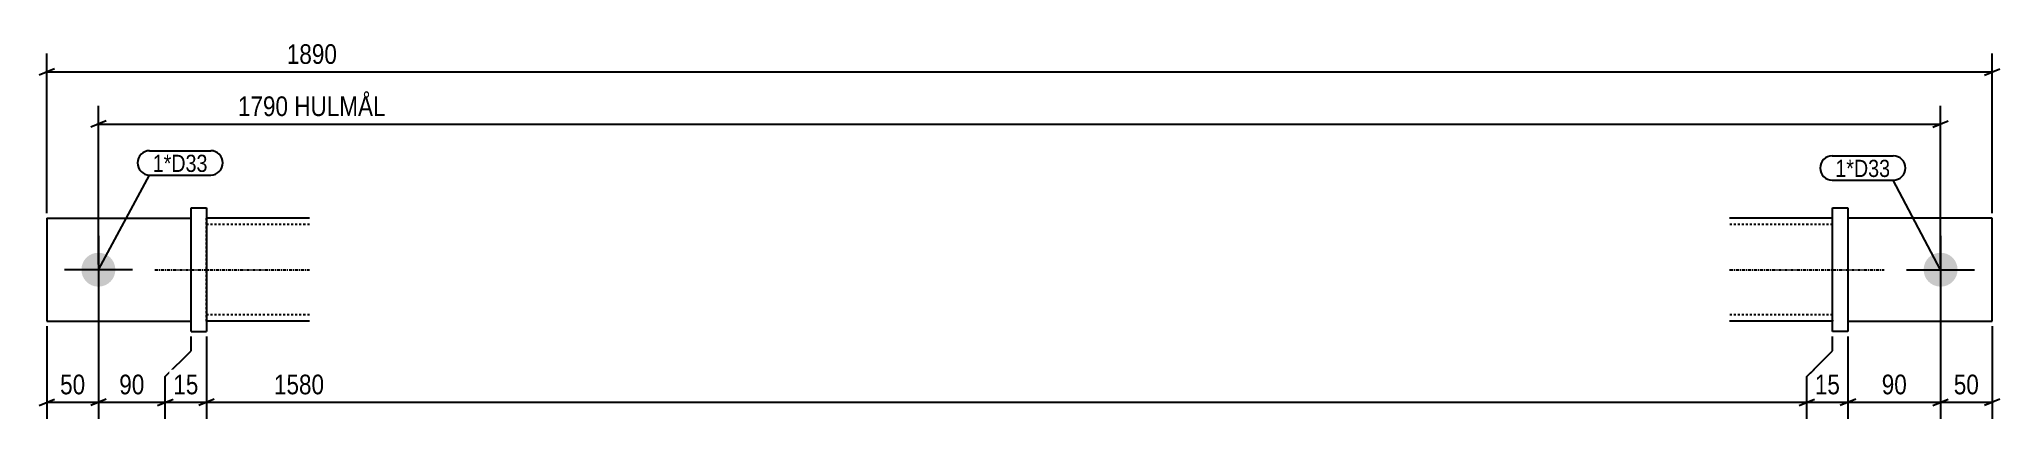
# Model space of a CAD drawing. Header units: millimetres. Extents: x 12 to 9499, y 0 to 381.
# Drawn here: x 12 to 1917, y 12 to 381 of the extents above.
import ezdxf

# ---------------------------------------------------------------- set-up
doc = ezdxf.new("R2010")
doc.units = ezdxf.units.MM
doc.linetypes.add('DXK_LINE_DOT2', pattern=[3.9198, 1.9599, -1.9599])
doc.linetypes.add('DXK_LINE_DOT3', pattern=[5.9187, 2.979, -0.9799, 0.9799, -0.9799])
for name, color, linetype in [('MÅLSÆTNING', 7, 'Continuous'), ('STÅL', 7, 'Continuous'), ('TEKST', 7, 'Continuous')]:
    doc.layers.add(name, color=color, linetype=linetype)
doc.styles.add('Arial Narrow', font='ARIALN.TTF', dxfattribs={"height": 0.2})

msp = doc.modelspace()

# ---------------------------------------------------------------- hatches: boundary and pattern name
at = {"layer": 'STÅL', "linetype": 'Continuous'}
for points in [[(69.5, 140.4, -1), (69.5, 173.4, -1)], [(1859.5, 173.4, -1), (1859.5, 140.4, -1)]]:
    msp.add_hatch(color=96, dxfattribs=at).paths.add_polyline_path(points)

# ---------------------------------------------------------------- linework, layer by layer
at = {"layer": 'MÅLSÆTNING', "color": 7, "linetype": 'Continuous'}
for p, q in [((19.5, 211.9), (19.5, 366.9)), ((1909.5, 211.9), (1909.5, 366.9)), ((27, 352.1), (12, 346.1)), ((19.5, 349.1), (1909.5, 349.1)), ((1902, 346.1), (1917, 352.1)), ((69.5, 161.9), (69.5, 316.2)), ((1859.5, 161.9), (1859.5, 316.2)), ((77, 301.4), (62, 295.4)), ((69.5, 298.4), (1859.5, 298.4)), ((1852, 295.4), (1867, 301.4)), ((69.5, 151.9), (69.5, 12)), ((69.5, 151.9), (69.5, 12)), ((1859.5, 151.9), (1859.5, 12)), ((1859.5, 151.9), (1859.5, 12)), ((19.5, 101.9), (19.5, 12)), ((1909.5, 101.9), (1909.5, 12)), ((134.5, 53), (159.5, 78)), ((134.5, 53), (159.5, 78)), ((159.5, 78), (159.5, 91.9)), ((159.5, 78), (159.5, 91.9)), ((174.5, 91.9), (174.5, 12)), ((174.5, 91.9), (174.5, 12)), ((1729.5, 53), (1754.5, 78)), ((1754.5, 78), (1754.5, 91.9)), ((1754.5, 78), (1754.5, 91.9)), ((1769.5, 91.9), (1769.5, 12)), ((1769.5, 91.9), (1769.5, 12)), ((134.5, 12), (134.5, 53)), ((134.5, 12), (134.5, 53)), ((1729.5, 12), (1729.5, 53)), ((12, 25), (27, 31)), ((19.5, 28), (69.5, 28)), ((77, 31), (62, 25)), ((69.5, 28), (134.5, 28)), ((127, 25), (142, 31)), ((134.5, 28), (174.5, 28)), ((182, 31), (167, 25)), ((182, 31), (167, 25)), ((1722, 25), (1737, 31)), ((1729.5, 28), (1769.5, 28)), ((1777, 31), (1762, 25)), ((1777, 31), (1762, 25)), ((1769.5, 28), (1859.5, 28)), ((1852, 25), (1867, 31)), ((1852, 25), (1867, 31)), ((1859.5, 28), (1909.5, 28)), ((1917, 31), (1902, 25))]:
    msp.add_line(p, q, dxfattribs=at)
at = {"layer": 'STÅL', "color": 2, "linetype": 'Continuous'}
for p, q in [((159.5, 96.9), (159.5, 216.9)), ((159.5, 216.9), (174.5, 216.9)), ((174.5, 216.9), (174.5, 96.9)), ((1754.5, 96.9), (1754.5, 216.9)), ((1754.5, 216.9), (1769.5, 216.9)), ((1769.5, 216.9), (1769.5, 96.9)), ((19.5, 206.9), (19.5, 106.9)), ((19.5, 206.9), (159.5, 206.9)), ((274.5, 206.9), (174.5, 206.9)), ((1754.5, 206.9), (1654.5, 206.9)), ((1909.5, 206.9), (1769.5, 206.9)), ((1909.5, 106.9), (1909.5, 206.9)), ((19.5, 106.9), (159.5, 106.9)), ((159.5, 96.9), (174.5, 96.9)), ((274.5, 106.9), (174.5, 106.9)), ((1754.5, 106.9), (1654.5, 106.9)), ((1769.5, 96.9), (1754.5, 96.9)), ((1769.5, 106.9), (1909.5, 106.9))]:
    msp.add_line(p, q, dxfattribs=at)
at = {"layer": 'STÅL', "color": 7, "linetype": 'DXK_LINE_DOT2'}
for p, q in [((159.5, 106.9), (159.5, 206.9)), ((174.5, 106.9), (174.5, 206.9)), ((274.5, 200.9), (174.5, 200.9)), ((1754.5, 200.9), (1654.5, 200.9)), ((1754.5, 107.8), (1754.5, 206.9)), ((1769.5, 206.9), (1769.5, 106.9)), ((274.5, 112.9), (174.5, 112.9)), ((1754.5, 112.9), (1654.5, 112.9)), ((1754.5, 107.8), (1754.5, 106.9))]:
    msp.add_line(p, q, dxfattribs=at)
at = {"layer": 'STÅL', "color": 96, "linetype": 'Continuous'}
for p, q in [((69.5, 189.9), (69.5, 123.9)), ((1859.5, 189.9), (1859.5, 123.9)), ((102.5, 156.9), (36.5, 156.9)), ((1826.5, 156.9), (1892.5, 156.9))]:
    msp.add_line(p, q, dxfattribs=at)
at = {"layer": 'STÅL', "color": 7, "linetype": 'DXK_LINE_DOT3'}
for p, q in [((124.5, 156.9), (274.5, 156.9)), ((1654.5, 156.9), (1804.5, 156.9))]:
    msp.add_line(p, q, dxfattribs=at)

# ---------------------------------------------------------------- wipeouts: each hides what was drawn before it
at = {"color": 0}
for points in [[(175.6, 251.9), (175.6, 269.4), (122.3, 269.4), (122.3, 251.9)], [(1810.5, 247), (1810.5, 264.5), (1757.2, 264.5), (1757.2, 247)]]:
    msp.add_wipeout(points, dxfattribs=at).dxf.layer = 'TEKST'

# ---------------------------------------------------------------- next in the draw order: wipeouts: each hides what was drawn before it
for points, layer in [([(1680.4, 352.9), (1680.4, 380.9), (248.6, 380.9), (248.6, 352.9)], 'MÅLSÆTNING'), ([(1727.9, 302.2), (1727.9, 330.2), (201.1, 330.2), (201.1, 302.2)], 'MÅLSÆTNING'), ([(118.2, 31.7), (118.2, 59.7), (85.8, 59.7), (85.8, 31.7)], 'MÅLSÆTNING'), ([(1765.7, 31.7), (1765.7, 59.7), (1733.3, 59.7), (1733.3, 31.7)], 'MÅLSÆTNING'), ([(1830.7, 31.7), (1830.7, 59.7), (1798.3, 59.7), (1798.3, 31.7)], 'MÅLSÆTNING'), ([(1900.7, 31.7), (1900.7, 59.7), (1868.3, 59.7), (1868.3, 31.7)], 'MÅLSÆTNING'), ([(175.6, 251.9), (175.6, 269.4), (122.3, 269.4), (122.3, 251.9)], 'TEKST'), ([(1810.5, 247), (1810.5, 264.5), (1757.2, 264.5), (1757.2, 247)], 'TEKST')]:
    msp.add_wipeout(points, dxfattribs=at).dxf.layer = layer

# ---------------------------------------------------------------- next in the draw order: linework, layer by layer
at = {"layer": 'MÅLSÆTNING', "color": 7, "linetype": 'Continuous'}
for p, q in [((1729.5, 53), (1754.5, 78)), ((1729.5, 12), (1729.5, 53)), ((77, 31), (62, 25)), ((127, 25), (142, 31)), ((174.5, 28), (1729.5, 28)), ((1722, 25), (1737, 31))]:
    msp.add_line(p, q, dxfattribs=at)
at = {"layer": 'TEKST', "color": 7, "linetype": 'Continuous'}
for p, q in [((119.3, 272.4), (178.6, 272.4)), ((1754.2, 267.5), (1813.5, 267.5)), ((69.5, 156.9), (119.3, 248.9)), ((119.3, 248.9), (178.6, 248.9)), ((1754.2, 244), (1813.5, 244)), ((1859.5, 156.9), (1813.5, 244))]:
    msp.add_line(p, q, dxfattribs=at)
for centre, start, end in [((119.3, 260.7), 90, 270), ((178.6, 260.7), 270, 90), ((1754.2, 255.7), 90, 270), ((1813.5, 255.7), 270, 90)]:
    msp.add_arc(centre, 11.8, start, end, dxfattribs=at)

# ---------------------------------------------------------------- next in the draw order: texts
at = {"layer": 'MÅLSÆTNING', "color": 3, "style": 'Arial Narrow'}
for s, height, p in [('1890', 19.09, (252.6, 356.9)), ('1790 HULMÅL', 19.089, (205.1, 306.2)), ('90', 19.09, (89.8, 35.8)), ('15', 19.09, (1737.3, 35.8)), ('90', 19.09, (1802.3, 35.8)), ('50', 19.09, (1872.3, 35.8))]:
    msp.add_text(s, height=height, dxfattribs=at).set_placement(p)
at = {"layer": 'TEKST', "color": 3, "style": 'Arial Narrow'}
for p in [(122.3, 251.9), (1757.2, 247)]:
    msp.add_text('1*D33', height=16.7, dxfattribs=at).set_placement(p)

# ---------------------------------------------------------------- next in the draw order: wipeouts: each hides what was drawn before it
at = {"color": 0}
for points in [[(60.7, 31.7), (60.7, 59.7), (28.3, 59.7), (28.3, 31.7)], [(170.7, 31.7), (170.7, 59.7), (138.3, 59.7), (138.3, 31.7)], [(1667.9, 31.7), (1667.9, 59.7), (236.1, 59.7), (236.1, 31.7)]]:
    msp.add_wipeout(points, dxfattribs=at).dxf.layer = 'MÅLSÆTNING'

# ---------------------------------------------------------------- next in the draw order: texts
at = {"layer": 'MÅLSÆTNING', "color": 3, "style": 'Arial Narrow'}
for s, p in [('50', (32.3, 35.8)), ('15', (142.3, 35.8)), ('1580', (240.1, 35.8))]:
    msp.add_text(s, height=19.09, dxfattribs=at).set_placement(p)

doc.saveas('drawing.dxf')
